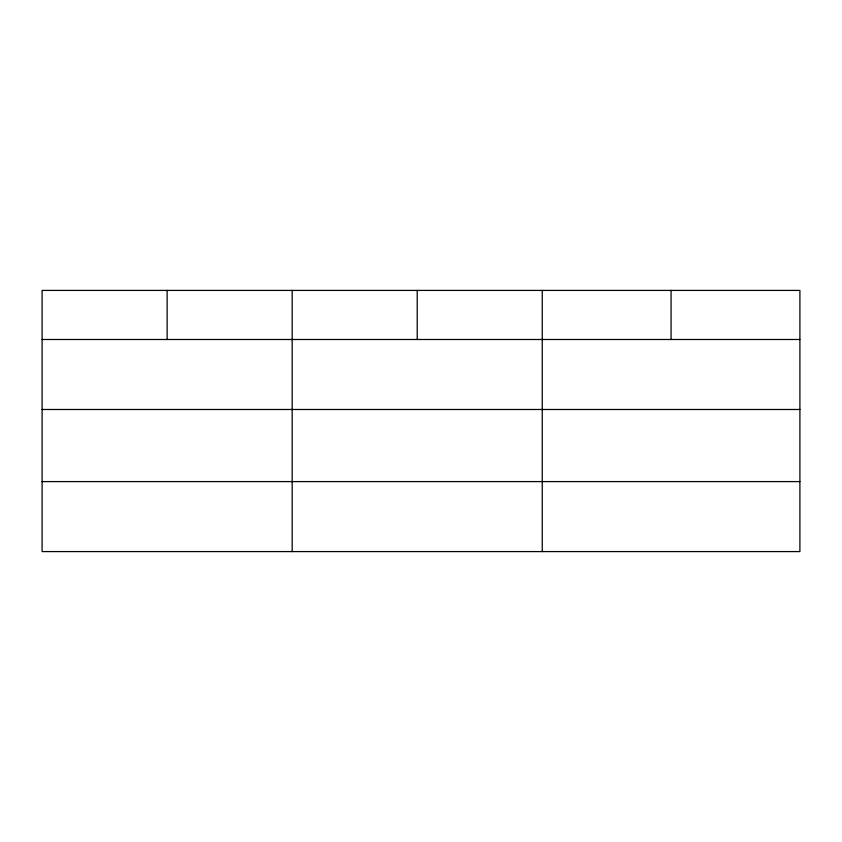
<?xml version="1.0" encoding="UTF-8"?>
<svg xmlns="http://www.w3.org/2000/svg" width="842" height="842" viewBox="0 0 842 842"><rect width="100%" height="100%" fill="white"/><g stroke="black" fill="none" stroke-linecap="round" stroke-linejoin="round"><path stroke-width="1.26" d="M799.9 409.486L799.9 290.416L42.1 290.416L42.1 551.584L799.9 551.584L799.9 409.486L42.1 409.486M42.1 339.494L799.9 339.494M42.1 481.592L799.9 481.592M671.074 290.416L671.074 339.494M542.248 290.416L542.248 551.584M417.211 290.416L417.211 339.494M292.174 290.416L292.174 551.584M167.137 290.416L167.137 339.494"/></g></svg>
